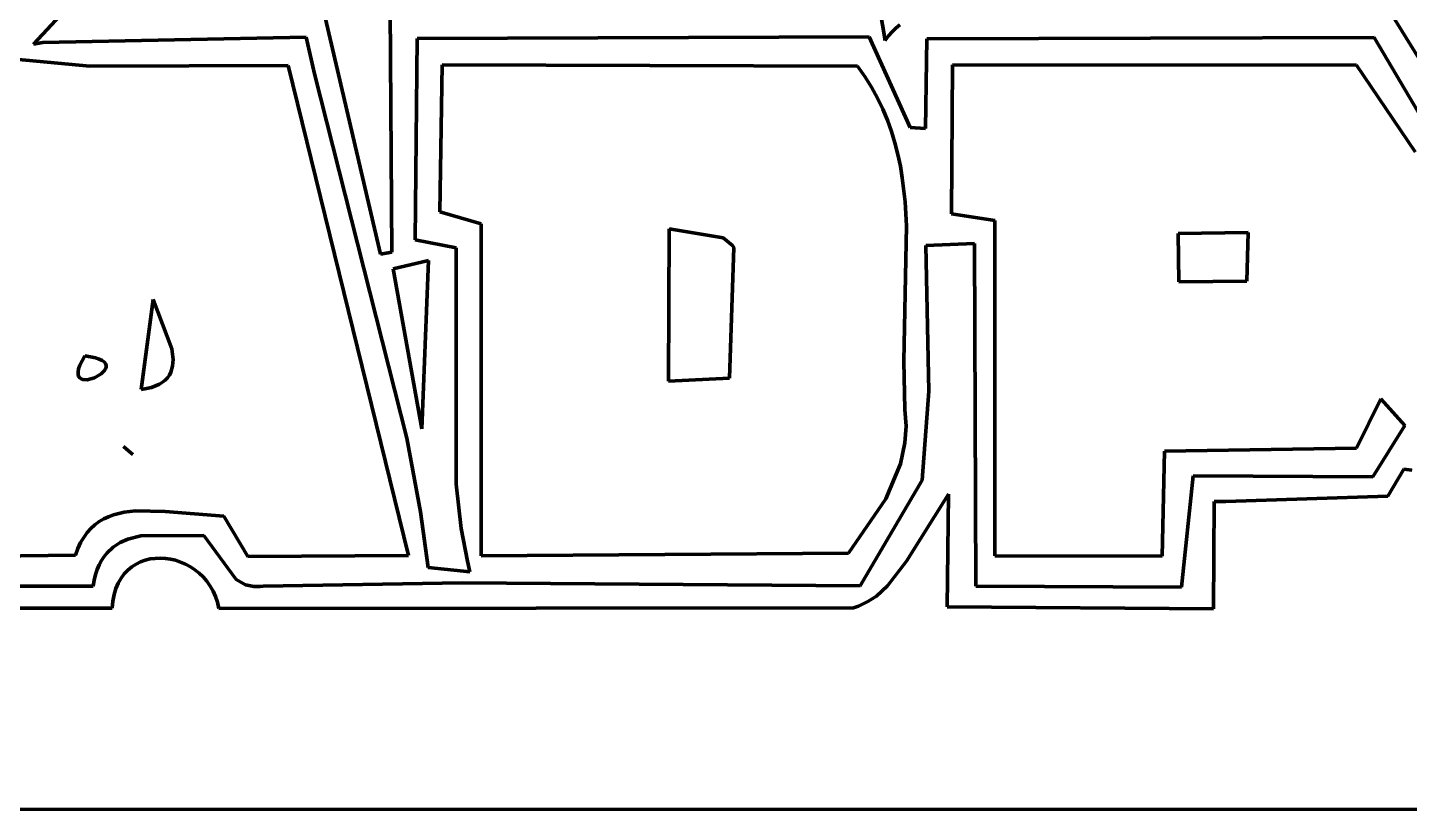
# Model space of a CAD drawing. Header units: millimetres. Extents: x 0 to 3.14, y 0 to 3.1.
# Drawn here: x 0.902 to 1.955, y 0 to 0.595 of the extents above; entities that cross this region are included whole.
import ezdxf

# ---------------------------------------------------------------- set-up
doc = ezdxf.new("R2010")
doc.units = ezdxf.units.MM
doc.layers.add('color#000000ff', color=7, linetype='CONTINUOUS', lineweight=100)
doc.layers.add('color#ffffffff', color=7, linetype='CONTINUOUS', lineweight=100)

msp = doc.modelspace()

# ---------------------------------------------------------------- linework, layer by layer
at = {"layer": 'color#000000ff'}
for p, q in [((0.9064, 0.5829), (0.9301, 0.6085)), ((1.1277, 0.6064), (1.1706, 0.4228)), ((1.1793, 0.4243), (1.1781, 0.609)), ((1.5512, 0.6094), (1.5553, 0.5856)), ((1.939, 0.609), (1.9687, 0.561)), ((1.5578, 0.5891), (1.5605, 0.5923)), ((1.5605, 0.5923), (1.5633, 0.5951)), ((1.5633, 0.5951), (1.5663, 0.5976)), ((0.9135, 0.584), (0.9064, 0.5829)), ((1.114, 0.5881), (0.9135, 0.584)), ((1.1203, 0.5603), (1.114, 0.5881)), ((1.1986, 0.5872), (1.1972, 0.4339)), ((1.543, 0.5884), (1.1986, 0.5872)), ((1.5743, 0.5193), (1.543, 0.5884)), ((1.5553, 0.5856), (1.5578, 0.5891)), ((1.5869, 0.5868), (1.586, 0.5185)), ((1.9277, 0.5879), (1.5869, 0.5868)), ((1.9714, 0.514), (1.9277, 0.5879)), ((0.8922, 0.5715), (0.9493, 0.5661)), ((0.9493, 0.5661), (1.1004, 0.5665)), ((1.1004, 0.5665), (1.1921, 0.1934)), ((1.1907, 0.2828), (1.1203, 0.5603)), ((1.216, 0.4552), (1.2178, 0.5671)), ((1.2178, 0.5671), (1.5341, 0.5662)), ((1.5341, 0.5662), (1.5398, 0.5582)), ((1.5398, 0.5582), (1.5448, 0.5501)), ((1.6057, 0.4537), (1.6066, 0.5671)), ((1.6066, 0.5671), (1.9143, 0.5668)), ((1.9143, 0.5668), (1.959, 0.5008)), ((1.5448, 0.5501), (1.5494, 0.5418)), ((1.5494, 0.5418), (1.5534, 0.5334)), ((1.5534, 0.5334), (1.5569, 0.525)), ((1.5569, 0.525), (1.56, 0.5163)), ((1.56, 0.5163), (1.5626, 0.5076)), ((1.586, 0.5185), (1.5743, 0.5193)), ((1.5626, 0.5076), (1.5649, 0.4988)), ((1.5649, 0.4988), (1.5668, 0.4899)), ((1.5668, 0.4899), (1.5683, 0.481)), ((1.5683, 0.481), (1.5705, 0.4628)), ((1.2475, 0.4459), (1.216, 0.4552)), ((1.5705, 0.4628), (1.5716, 0.4444)), ((1.6387, 0.4486), (1.6057, 0.4537)), ((1.2473, 0.1931), (1.2475, 0.4459)), ((1.5716, 0.4444), (1.5695, 0.3415)), ((1.6389, 0.1931), (1.6387, 0.4486)), ((1.1972, 0.4339), (1.2283, 0.4277)), ((1.3906, 0.4421), (1.3902, 0.3261)), ((1.4319, 0.4354), (1.3906, 0.4421)), ((1.4388, 0.4296), (1.4319, 0.4354)), ((1.8317, 0.4393), (1.7785, 0.4386)), ((1.7785, 0.4386), (1.7791, 0.4018)), ((1.8309, 0.4023), (1.8317, 0.4393)), ((1.1706, 0.4228), (1.1793, 0.4243)), ((1.2283, 0.4277), (1.2284, 0.2476)), ((1.4365, 0.3285), (1.4399, 0.428)), ((1.4399, 0.428), (1.4388, 0.4296)), ((1.5863, 0.4295), (1.6233, 0.4311)), ((1.5884, 0.3185), (1.5863, 0.4295)), ((1.6233, 0.4311), (1.6243, 0.17)), ((1.2073, 0.418), (1.1803, 0.4117)), ((1.1803, 0.4117), (1.2023, 0.2899)), ((1.2023, 0.2899), (1.2073, 0.418)), ((1.7791, 0.4018), (1.8309, 0.4023)), ((0.9975, 0.3883), (0.9884, 0.3198)), ((1.0117, 0.3509), (0.9975, 0.3883)), ((1.0127, 0.3426), (1.0117, 0.3509)), ((0.9417, 0.3384), (0.9407, 0.3356)), ((0.9433, 0.3416), (0.9417, 0.3384)), ((0.9454, 0.3454), (0.9433, 0.3416)), ((0.9498, 0.3448), (0.9454, 0.3454)), ((0.9535, 0.344), (0.9498, 0.3448)), ((0.9563, 0.343), (0.9535, 0.344)), ((0.9585, 0.342), (0.9563, 0.343)), ((0.9601, 0.3408), (0.9585, 0.342)), ((0.9611, 0.3395), (0.9601, 0.3408)), ((0.9616, 0.3382), (0.9611, 0.3395)), ((0.9616, 0.3369), (0.9616, 0.3382)), ((1.0109, 0.3329), (1.0123, 0.3376)), ((1.0123, 0.3376), (1.0127, 0.3426)), ((1.5695, 0.3415), (1.5701, 0.3046)), ((0.9407, 0.3356), (0.9403, 0.3333)), ((0.9403, 0.3333), (0.9403, 0.3314)), ((0.9403, 0.3314), (0.9407, 0.3298)), ((0.9407, 0.3298), (0.9415, 0.3287)), ((0.9415, 0.3287), (0.9426, 0.3279)), ((0.9426, 0.3279), (0.9439, 0.3273)), ((0.9439, 0.3273), (0.9472, 0.3272)), ((0.9472, 0.3272), (0.9528, 0.3287)), ((0.9528, 0.3287), (0.9579, 0.3317)), ((0.9579, 0.3317), (0.9604, 0.3342)), ((0.9604, 0.3342), (0.9612, 0.3355)), ((0.9612, 0.3355), (0.9616, 0.3369)), ((1.0046, 0.3253), (1.0067, 0.327)), ((1.0067, 0.327), (1.0084, 0.3288)), ((1.0084, 0.3288), (1.0098, 0.3308)), ((1.0098, 0.3308), (1.0109, 0.3329)), ((1.3902, 0.3261), (1.4365, 0.3285)), ((0.9884, 0.3198), (0.9925, 0.3205)), ((0.9925, 0.3205), (0.9961, 0.3214)), ((0.9961, 0.3214), (0.9993, 0.3225)), ((0.9993, 0.3225), (1.0022, 0.3238)), ((1.0022, 0.3238), (1.0046, 0.3253)), ((1.5833, 0.2508), (1.5884, 0.3185)), ((1.9329, 0.3126), (1.9143, 0.2752)), ((1.9511, 0.2923), (1.9329, 0.3126)), ((1.5701, 0.3046), (1.5711, 0.2918)), ((1.5711, 0.2918), (1.5703, 0.2793)), ((1.9267, 0.2533), (1.9511, 0.2923)), ((0.9749, 0.2765), (0.979, 0.2729)), ((0.9819, 0.2703), (0.9749, 0.2765)), ((1.2011, 0.2267), (1.1907, 0.2828)), ((1.5703, 0.2793), (1.5669, 0.2632)), ((1.9143, 0.2752), (1.7681, 0.2729)), ((0.979, 0.2729), (0.9819, 0.2703)), ((1.7681, 0.2729), (1.7663, 0.1928)), ((1.5669, 0.2632), (1.5557, 0.2365)), ((1.7809, 0.1693), (1.7898, 0.254)), ((1.7898, 0.254), (1.9267, 0.2533)), ((1.9505, 0.2592), (1.9383, 0.2386)), ((1.9566, 0.2583), (1.9505, 0.2592)), ((1.2284, 0.2476), (1.2322, 0.2139)), ((1.5362, 0.1702), (1.5833, 0.2508)), ((1.5557, 0.2365), (1.5274, 0.1951)), ((1.6034, 0.2401), (1.5714, 0.1891)), ((1.6024, 0.1542), (1.6034, 0.2401)), ((1.8058, 0.2344), (1.8055, 0.1528)), ((1.8149, 0.2346), (1.8058, 0.2344)), ((1.9383, 0.2386), (1.8149, 0.2346)), ((0.9599, 0.2212), (0.9564, 0.2192)), ((0.9635, 0.2229), (0.9599, 0.2212)), ((0.9673, 0.2243), (0.9635, 0.2229)), ((0.9754, 0.2263), (0.9673, 0.2243)), ((0.9839, 0.2273), (0.9754, 0.2263)), ((1.0066, 0.2268), (0.9839, 0.2273)), ((1.0514, 0.2233), (1.0066, 0.2268)), ((1.0697, 0.1927), (1.0514, 0.2233)), ((1.207, 0.1843), (1.2011, 0.2267)), ((0.9472, 0.2108), (0.9446, 0.2072)), ((0.95, 0.214), (0.9472, 0.2108)), ((0.9531, 0.2168), (0.95, 0.214)), ((0.9564, 0.2192), (0.9531, 0.2168)), ((1.2322, 0.2139), (1.2369, 0.1891)), ((0.9422, 0.2032), (0.9401, 0.1987)), ((0.9446, 0.2072), (0.9422, 0.2032)), ((0.9669, 0.1997), (0.9723, 0.2032)), ((0.9723, 0.2032), (0.9782, 0.2058)), ((0.9782, 0.2058), (0.988, 0.2084)), ((0.988, 0.2084), (1.0361, 0.2086)), ((1.0361, 0.2086), (1.0606, 0.1751)), ((0.9383, 0.1937), (0.8157, 0.192)), ((0.9401, 0.1987), (0.9383, 0.1937)), ((0.9564, 0.1863), (0.9581, 0.1896)), ((0.9581, 0.1896), (0.9601, 0.1925)), ((0.9601, 0.1925), (0.9622, 0.1952)), ((0.9622, 0.1952), (0.9669, 0.1997)), ((0.9914, 0.1898), (0.9878, 0.1885)), ((0.9951, 0.1907), (0.9914, 0.1898)), ((0.999, 0.1912), (0.9951, 0.1907)), ((1.0029, 0.1914), (0.999, 0.1912)), ((1.0068, 0.1912), (1.0029, 0.1914)), ((1.0107, 0.1906), (1.0068, 0.1912)), ((1.0146, 0.1897), (1.0107, 0.1906)), ((1.0184, 0.1884), (1.0146, 0.1897)), ((1.1921, 0.1934), (1.0697, 0.1927)), ((1.5274, 0.1951), (1.2473, 0.1931)), ((1.7663, 0.1928), (1.6389, 0.1931)), ((0.9536, 0.1789), (0.9549, 0.1828)), ((0.9549, 0.1828), (0.9564, 0.1863)), ((0.9754, 0.1794), (0.973, 0.1761)), ((0.9782, 0.1823), (0.9754, 0.1794)), ((0.9812, 0.1847), (0.9782, 0.1823)), ((0.9844, 0.1868), (0.9812, 0.1847)), ((0.9878, 0.1885), (0.9844, 0.1868)), ((1.0222, 0.1868), (1.0184, 0.1884)), ((1.0258, 0.1848), (1.0222, 0.1868)), ((1.0293, 0.1825), (1.0258, 0.1848)), ((1.0325, 0.1799), (1.0293, 0.1825)), ((1.0356, 0.177), (1.0325, 0.1799)), ((1.2388, 0.1809), (1.207, 0.1843)), ((1.2369, 0.1891), (1.2388, 0.1809)), ((1.5714, 0.1891), (1.5571, 0.1702)), ((0.5669, 0.17), (0.9518, 0.1701)), ((0.9518, 0.1701), (0.9526, 0.1747)), ((0.9526, 0.1747), (0.9536, 0.1789)), ((0.9709, 0.1724), (0.9691, 0.1682)), ((0.973, 0.1761), (0.9709, 0.1724)), ((1.0384, 0.1737), (1.0356, 0.177)), ((1.0409, 0.1701), (1.0384, 0.1737)), ((1.0431, 0.1663), (1.0409, 0.1701)), ((1.0606, 0.1751), (1.0679, 0.1711)), ((1.0679, 0.1711), (1.0742, 0.1697)), ((1.0742, 0.1697), (1.0789, 0.1697)), ((1.0789, 0.1697), (1.0814, 0.17)), ((1.0814, 0.17), (1.2328, 0.1725)), ((1.2328, 0.1725), (1.5362, 0.1702)), ((1.5571, 0.1702), (1.5485, 0.1624)), ((1.6243, 0.17), (1.7809, 0.1693)), ((0.9668, 0.1587), (0.9663, 0.1533)), ((0.9677, 0.1637), (0.9668, 0.1587)), ((0.9691, 0.1682), (0.9677, 0.1637)), ((1.0449, 0.1621), (1.0431, 0.1663)), ((1.0464, 0.1577), (1.0449, 0.1621)), ((1.5421, 0.1582), (1.535, 0.1548)), ((1.5485, 0.1624), (1.5421, 0.1582)), ((0.9663, 0.1533), (0.5306, 0.1528)), ((1.0475, 0.1529), (1.0464, 0.1577)), ((1.5312, 0.1534), (1.0475, 0.1529)), ((1.535, 0.1548), (1.5312, 0.1534)), ((1.8055, 0.1528), (1.6024, 0.1542))]:
    msp.add_line(p, q, dxfattribs=at)
at = {"layer": 'color#ffffffff'}
for p, q in [((0.9301, 0.6085), (0.9064, 0.5829)), ((1.1706, 0.4228), (1.1277, 0.6064)), ((1.1781, 0.609), (1.1793, 0.4243)), ((1.5553, 0.5856), (1.5512, 0.6094)), ((1.9687, 0.561), (1.939, 0.609)), ((1.5605, 0.5923), (1.5578, 0.5891)), ((1.5633, 0.5951), (1.5605, 0.5923)), ((1.5663, 0.5976), (1.5633, 0.5951)), ((0.9064, 0.5829), (0.9135, 0.584)), ((0.9135, 0.584), (1.114, 0.5881)), ((1.114, 0.5881), (1.1203, 0.5603)), ((1.1972, 0.4339), (1.1986, 0.5872)), ((1.1986, 0.5872), (1.543, 0.5884)), ((1.543, 0.5884), (1.5743, 0.5193)), ((1.5578, 0.5891), (1.5553, 0.5856)), ((1.586, 0.5185), (1.5869, 0.5868)), ((1.5869, 0.5868), (1.9277, 0.5879)), ((1.9277, 0.5879), (1.9714, 0.514)), ((0.9493, 0.5661), (0.8922, 0.5715)), ((1.1004, 0.5665), (0.9493, 0.5661)), ((1.1921, 0.1934), (1.1004, 0.5665)), ((1.1203, 0.5603), (1.1907, 0.2828)), ((1.2178, 0.5671), (1.216, 0.4552)), ((1.5341, 0.5662), (1.2178, 0.5671)), ((1.5398, 0.5582), (1.5341, 0.5662)), ((1.5448, 0.5501), (1.5398, 0.5582)), ((1.6066, 0.5671), (1.6057, 0.4537)), ((1.9143, 0.5668), (1.6066, 0.5671)), ((1.959, 0.5008), (1.9143, 0.5668)), ((1.5494, 0.5418), (1.5448, 0.5501)), ((1.5534, 0.5334), (1.5494, 0.5418)), ((1.5569, 0.525), (1.5534, 0.5334)), ((1.56, 0.5163), (1.5569, 0.525)), ((1.5626, 0.5076), (1.56, 0.5163)), ((1.5743, 0.5193), (1.586, 0.5185)), ((1.5649, 0.4988), (1.5626, 0.5076)), ((1.5668, 0.4899), (1.5649, 0.4988)), ((1.5683, 0.481), (1.5668, 0.4899)), ((1.5705, 0.4628), (1.5683, 0.481)), ((1.216, 0.4552), (1.2475, 0.4459)), ((1.5716, 0.4444), (1.5705, 0.4628)), ((1.6057, 0.4537), (1.6387, 0.4486)), ((1.2475, 0.4459), (1.2473, 0.1931)), ((1.5695, 0.3415), (1.5716, 0.4444)), ((1.6387, 0.4486), (1.6389, 0.1931)), ((1.2283, 0.4277), (1.1972, 0.4339)), ((1.3902, 0.3261), (1.3906, 0.4421)), ((1.3906, 0.4421), (1.4319, 0.4354)), ((1.4319, 0.4354), (1.4388, 0.4296)), ((1.7785, 0.4386), (1.8317, 0.4393)), ((1.7791, 0.4018), (1.7785, 0.4386)), ((1.8317, 0.4393), (1.8309, 0.4023)), ((1.1793, 0.4243), (1.1706, 0.4228)), ((1.2284, 0.2476), (1.2283, 0.4277)), ((1.4399, 0.428), (1.4365, 0.3285)), ((1.4388, 0.4296), (1.4399, 0.428)), ((1.6233, 0.4311), (1.5863, 0.4295)), ((1.5863, 0.4295), (1.5884, 0.3185)), ((1.6243, 0.17), (1.6233, 0.4311)), ((1.1803, 0.4117), (1.2073, 0.418)), ((1.2023, 0.2899), (1.1803, 0.4117)), ((1.2073, 0.418), (1.2023, 0.2899)), ((1.8309, 0.4023), (1.7791, 0.4018)), ((0.9884, 0.3198), (0.9975, 0.3883)), ((0.9975, 0.3883), (1.0117, 0.3509)), ((1.0117, 0.3509), (1.0127, 0.3426)), ((0.9407, 0.3356), (0.9417, 0.3384)), ((0.9417, 0.3384), (0.9433, 0.3416)), ((0.9433, 0.3416), (0.9454, 0.3454)), ((0.9454, 0.3454), (0.9498, 0.3448)), ((0.9498, 0.3448), (0.9535, 0.344)), ((0.9535, 0.344), (0.9563, 0.343)), ((0.9563, 0.343), (0.9585, 0.342)), ((0.9585, 0.342), (0.9601, 0.3408)), ((0.9601, 0.3408), (0.9611, 0.3395)), ((0.9611, 0.3395), (0.9616, 0.3382)), ((0.9616, 0.3382), (0.9616, 0.3369)), ((1.0123, 0.3376), (1.0109, 0.3329)), ((1.0127, 0.3426), (1.0123, 0.3376)), ((1.5701, 0.3046), (1.5695, 0.3415)), ((0.9403, 0.3333), (0.9407, 0.3356)), ((0.9403, 0.3314), (0.9403, 0.3333)), ((0.9407, 0.3298), (0.9403, 0.3314)), ((0.9415, 0.3287), (0.9407, 0.3298)), ((0.9426, 0.3279), (0.9415, 0.3287)), ((0.9439, 0.3273), (0.9426, 0.3279)), ((0.9472, 0.3272), (0.9439, 0.3273)), ((0.9528, 0.3287), (0.9472, 0.3272)), ((0.9579, 0.3317), (0.9528, 0.3287)), ((0.9604, 0.3342), (0.9579, 0.3317)), ((0.9612, 0.3355), (0.9604, 0.3342)), ((0.9616, 0.3369), (0.9612, 0.3355)), ((1.0067, 0.327), (1.0046, 0.3253)), ((1.0084, 0.3288), (1.0067, 0.327)), ((1.0098, 0.3308), (1.0084, 0.3288)), ((1.0109, 0.3329), (1.0098, 0.3308)), ((1.4365, 0.3285), (1.3902, 0.3261)), ((0.9925, 0.3205), (0.9884, 0.3198)), ((0.9961, 0.3214), (0.9925, 0.3205)), ((0.9993, 0.3225), (0.9961, 0.3214)), ((1.0022, 0.3238), (0.9993, 0.3225)), ((1.0046, 0.3253), (1.0022, 0.3238)), ((1.5884, 0.3185), (1.5833, 0.2508)), ((1.9143, 0.2752), (1.9329, 0.3126)), ((1.9329, 0.3126), (1.9511, 0.2923)), ((1.5711, 0.2918), (1.5701, 0.3046)), ((1.5703, 0.2793), (1.5711, 0.2918)), ((1.9511, 0.2923), (1.9267, 0.2533)), ((0.9749, 0.2765), (0.9819, 0.2703)), ((0.979, 0.2729), (0.9749, 0.2765)), ((1.1907, 0.2828), (1.2011, 0.2267)), ((1.5669, 0.2632), (1.5703, 0.2793)), ((1.7681, 0.2729), (1.9143, 0.2752)), ((0.9819, 0.2703), (0.979, 0.2729)), ((1.7663, 0.1928), (1.7681, 0.2729)), ((1.5557, 0.2365), (1.5669, 0.2632)), ((1.7898, 0.254), (1.7809, 0.1693)), ((1.9267, 0.2533), (1.7898, 0.254)), ((1.9383, 0.2386), (1.9505, 0.2592)), ((1.9505, 0.2592), (1.9566, 0.2583)), ((1.2322, 0.2139), (1.2284, 0.2476)), ((1.5833, 0.2508), (1.5362, 0.1702)), ((1.5274, 0.1951), (1.5557, 0.2365)), ((1.5714, 0.1891), (1.6034, 0.2401)), ((1.6034, 0.2401), (1.6024, 0.1542)), ((1.8055, 0.1528), (1.8058, 0.2344)), ((1.8058, 0.2344), (1.8149, 0.2346)), ((1.8149, 0.2346), (1.9383, 0.2386)), ((0.9564, 0.2192), (0.9599, 0.2212)), ((0.9599, 0.2212), (0.9635, 0.2229)), ((0.9635, 0.2229), (0.9673, 0.2243)), ((0.9673, 0.2243), (0.9754, 0.2263)), ((0.9754, 0.2263), (0.9839, 0.2273)), ((0.9839, 0.2273), (1.0066, 0.2268)), ((1.0066, 0.2268), (1.0514, 0.2233)), ((1.0514, 0.2233), (1.0697, 0.1927)), ((1.2011, 0.2267), (1.207, 0.1843)), ((0.9446, 0.2072), (0.9472, 0.2108)), ((0.9472, 0.2108), (0.95, 0.214)), ((0.95, 0.214), (0.9531, 0.2168)), ((0.9531, 0.2168), (0.9564, 0.2192)), ((1.2369, 0.1891), (1.2322, 0.2139)), ((0.9401, 0.1987), (0.9422, 0.2032)), ((0.9422, 0.2032), (0.9446, 0.2072)), ((0.9723, 0.2032), (0.9669, 0.1997)), ((0.9782, 0.2058), (0.9723, 0.2032)), ((0.988, 0.2084), (0.9782, 0.2058)), ((1.0361, 0.2086), (0.988, 0.2084)), ((1.0606, 0.1751), (1.0361, 0.2086)), ((0.8157, 0.192), (0.9383, 0.1937)), ((0.9383, 0.1937), (0.9401, 0.1987)), ((0.9581, 0.1896), (0.9564, 0.1863)), ((0.9601, 0.1925), (0.9581, 0.1896)), ((0.9622, 0.1952), (0.9601, 0.1925)), ((0.9669, 0.1997), (0.9622, 0.1952)), ((0.9878, 0.1885), (0.9914, 0.1898)), ((0.9914, 0.1898), (0.9951, 0.1907)), ((0.9951, 0.1907), (0.999, 0.1912)), ((0.999, 0.1912), (1.0029, 0.1914)), ((1.0029, 0.1914), (1.0068, 0.1912)), ((1.0068, 0.1912), (1.0107, 0.1906)), ((1.0107, 0.1906), (1.0146, 0.1897)), ((1.0146, 0.1897), (1.0184, 0.1884)), ((1.0697, 0.1927), (1.1921, 0.1934)), ((1.2473, 0.1931), (1.5274, 0.1951)), ((1.6389, 0.1931), (1.7663, 0.1928)), ((0.9549, 0.1828), (0.9536, 0.1789)), ((0.9564, 0.1863), (0.9549, 0.1828)), ((0.973, 0.1761), (0.9754, 0.1794)), ((0.9754, 0.1794), (0.9782, 0.1823)), ((0.9782, 0.1823), (0.9812, 0.1847)), ((0.9812, 0.1847), (0.9844, 0.1868)), ((0.9844, 0.1868), (0.9878, 0.1885)), ((1.0184, 0.1884), (1.0222, 0.1868)), ((1.0222, 0.1868), (1.0258, 0.1848)), ((1.0258, 0.1848), (1.0293, 0.1825)), ((1.0293, 0.1825), (1.0325, 0.1799)), ((1.0325, 0.1799), (1.0356, 0.177)), ((1.207, 0.1843), (1.2388, 0.1809)), ((1.2388, 0.1809), (1.2369, 0.1891)), ((1.5571, 0.1702), (1.5714, 0.1891)), ((0.9518, 0.1701), (0.5669, 0.17)), ((0.9526, 0.1747), (0.9518, 0.1701)), ((0.9536, 0.1789), (0.9526, 0.1747)), ((0.9691, 0.1682), (0.9709, 0.1724)), ((0.9709, 0.1724), (0.973, 0.1761)), ((1.0356, 0.177), (1.0384, 0.1737)), ((1.0384, 0.1737), (1.0409, 0.1701)), ((1.0409, 0.1701), (1.0431, 0.1663)), ((1.0679, 0.1711), (1.0606, 0.1751)), ((1.0742, 0.1697), (1.0679, 0.1711)), ((1.0789, 0.1697), (1.0742, 0.1697)), ((1.0814, 0.17), (1.0789, 0.1697)), ((1.2328, 0.1725), (1.0814, 0.17)), ((1.5362, 0.1702), (1.2328, 0.1725)), ((1.5485, 0.1624), (1.5571, 0.1702)), ((1.7809, 0.1693), (1.6243, 0.17)), ((0.9663, 0.1533), (0.9668, 0.1587)), ((0.9668, 0.1587), (0.9677, 0.1637)), ((0.9677, 0.1637), (0.9691, 0.1682)), ((1.0431, 0.1663), (1.0449, 0.1621)), ((1.0449, 0.1621), (1.0464, 0.1577)), ((1.535, 0.1548), (1.5421, 0.1582)), ((1.5421, 0.1582), (1.5485, 0.1624)), ((0.5306, 0.1528), (0.9663, 0.1533)), ((1.0464, 0.1577), (1.0475, 0.1529)), ((1.0475, 0.1529), (1.5312, 0.1534)), ((1.5312, 0.1534), (1.535, 0.1548)), ((1.6024, 0.1542), (1.8055, 0.1528)), ((3.1389, 0), (0, 0))]:
    msp.add_line(p, q, dxfattribs=at)

doc.saveas('drawing.dxf')
